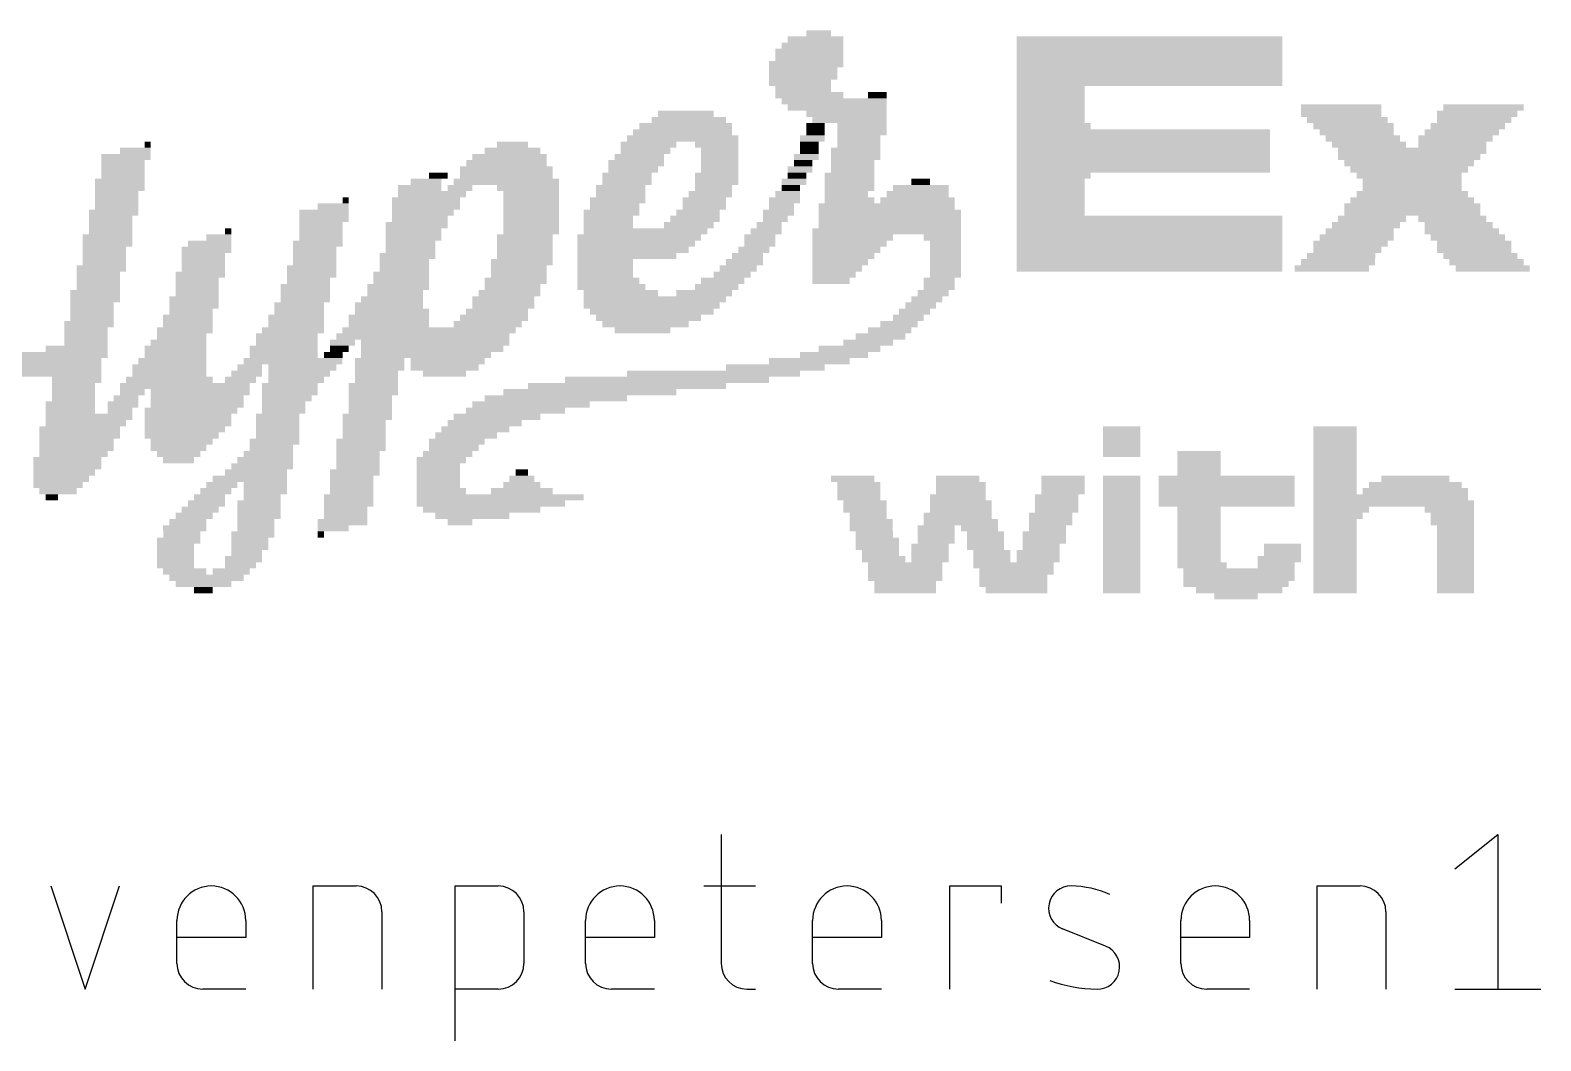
# Model space of a CAD drawing. Extents: x 0 to 102, y 0 to 103.
# Drawn here: x 75.12 to 86.53, y 12.84 to 20.47 of the extents above; entities that cross this region are included whole.
import ezdxf

# ---------------------------------------------------------------- set-up
doc = ezdxf.new("R2010")
doc.units = 0
doc.layers.add('21', color=253, linetype='CONTINUOUS')

# ---------------------------------------------------------------- blocks, each defined once
blk = doc.blocks.new('RECT')
blk.add_solid([(-0.5, -0.5), (0.5, -0.5), (-0.5, 0.5), (0.5, 0.5)])

msp = doc.modelspace()

# ---------------------------------------------------------------- linework, layer by layer
at = {"layer": '21'}
for p, q in [((80.3352, 14.3955), (80.3352, 13.4218)), ((85.876, 14.1358), (86.2005, 14.3955)), ((86.2005, 14.3955), (86.2005, 13.2271)), ((75.2729, 14.006), (75.5325, 13.2271)), ((75.5325, 13.2271), (75.7922, 14.006)), ((77.2541, 13.2271), (77.2541, 14.006)), ((77.2541, 14.006), (77.5786, 14.006)), ((78.3268, 12.8376), (78.3268, 14.006)), ((78.3268, 14.006), (78.6513, 14.006)), ((80.2053, 14.006), (80.5948, 14.006)), ((82.0613, 13.2271), (82.0613, 14.006)), ((82.0613, 14.006), (82.4508, 14.006)), ((82.4508, 14.006), (82.4508, 13.8762)), ((84.836, 13.2271), (84.836, 14.006)), ((84.836, 14.006), (85.1605, 14.006)), ((77.7734, 13.8113), (77.7734, 13.2271)), ((78.846, 13.8113), (78.846, 13.4218)), ((85.3552, 13.8113), (85.3552, 13.2271)), ((76.2254, 13.4218), (76.2254, 13.7463)), ((76.7447, 13.7463), (76.7447, 13.6165)), ((79.3115, 13.4218), (79.3115, 13.7463)), ((79.8308, 13.7463), (79.8308, 13.6165)), ((81.026, 13.4218), (81.026, 13.7463)), ((81.5453, 13.7463), (81.5453, 13.6165)), ((83.8073, 13.4218), (83.8073, 13.7463)), ((84.3265, 13.7463), (84.3265, 13.6165)), ((76.7447, 13.6165), (76.2254, 13.6165)), ((79.8308, 13.6165), (79.3115, 13.6165)), ((81.5453, 13.6165), (81.026, 13.6165)), ((83.2386, 13.5516), (82.914, 13.6814)), ((84.3265, 13.6165), (83.8073, 13.6165)), ((76.7447, 13.2271), (76.4201, 13.2271)), ((78.6513, 13.2271), (78.3268, 13.2271)), ((79.8308, 13.2271), (79.5062, 13.2271)), ((80.5299, 13.2271), (80.5948, 13.2271)), ((81.5453, 13.2271), (81.2207, 13.2271)), ((84.3265, 13.2271), (84.002, 13.2271)), ((85.876, 13.2271), (86.5251, 13.2271))]:
    msp.add_line(p, q, dxfattribs=at)
for centre, radius, start, end in [((76.485, 13.7463), 0.2596, 0, 180), ((77.5786, 13.8112), 0.1947, 0.0009, 90), ((78.6513, 13.8112), 0.1947, 0.0009, 90), ((79.5711, 13.7463), 0.2596, 0, 180), ((81.2856, 13.7463), 0.2596, 0, 180), ((82.9765, 13.8377), 0.1683, 89.1818, 248.1989), ((82.9684, 13.2689), 0.7371, 65.7612, 89.1819), ((84.0669, 13.7463), 0.2596, 0, 180), ((85.1605, 13.8112), 0.1947, 0.0009, 90), ((83.1761, 13.3953), 0.1683, 269.1818, 68.1989), ((76.4201, 13.4218), 0.1947, 180, 270), ((78.6513, 13.4218), 0.1947, 270, 0), ((79.5062, 13.4218), 0.1947, 180, 270), ((80.5299, 13.4218), 0.1947, 180, 270), ((81.2207, 13.4218), 0.1947, 180, 270), ((84.002, 13.4218), 0.1947, 180, 270), ((83.1894, 14.3278), 1.1008, 250.209, 269.1819)]:
    msp.add_arc(centre, radius, start, end, dxfattribs=at)

# ---------------------------------------------------------------- block references
at = {"layer": '21', "yscale": 0.0467}
for p, xscale in [((81.0713, 20.4422), 0.1868), ((81.0012, 20.3021), 0.5137), ((81.0246, 20.3488), 0.467), ((81.048, 20.3955), 0.4202), ((83.5698, 20.3955), 2.008), ((83.5698, 20.3488), 2.008), ((83.5698, 20.3021), 2.008), ((80.9779, 20.2087), 0.5604), ((81.0012, 20.2554), 0.5137), ((83.5698, 20.2554), 2.008), ((83.5698, 20.2087), 2.008), ((80.9545, 20.162), 0.5137), ((80.9545, 20.1153), 0.5137), ((80.9312, 20.0686), 0.467), ((83.5698, 20.162), 2.008), ((83.5698, 20.1153), 2.008), ((83.5698, 20.0686), 2.008), ((80.9545, 20.0219), 0.4203), ((81.0012, 19.9752), 0.5137), ((81.5149, 19.9752), 0.1401), ((82.8227, 20.0219), 0.5137), ((82.8227, 19.9752), 0.5137), ((80.0673, 19.8351), 0.4203), ((81.1881, 19.9285), 0.7939), ((81.2114, 19.8818), 0.7471), ((81.2815, 19.8351), 0.6071), ((82.8227, 19.9285), 0.5137), ((82.8227, 19.8818), 0.5137), ((82.8227, 19.8351), 0.5137), ((85.0175, 19.8818), 0.6072), ((85.0175, 19.8351), 0.6072), ((86.0449, 19.8351), 0.6072), ((86.0915, 19.8818), 0.6071), ((80.0674, 19.7417), 0.7005), ((80.0907, 19.7884), 0.5603), ((81.048, 19.7417), 0.1401), ((81.3049, 19.7884), 0.5603), ((81.3982, 19.7417), 0.3736), ((82.8227, 19.7884), 0.5137), ((82.846, 19.7417), 0.5603), ((85.0641, 19.7884), 0.6071), ((85.1109, 19.7417), 0.607), ((85.9748, 19.7417), 0.5604), ((86.0215, 19.7884), 0.5604), ((76.0044, 19.6016), 0.0467), ((78.7597, 19.6016), 0.2335), ((79.7871, 19.6016), 0.4203), ((80.044, 19.6483), 0.8405), ((80.044, 19.695), 0.7473), ((80.3008, 19.6016), 0.3269), ((81.0247, 19.6483), 0.1867), ((81.0013, 19.6016), 0.14), ((81.048, 19.695), 0.1401), ((81.3982, 19.695), 0.3736), ((81.3749, 19.6483), 0.327), ((81.3749, 19.6016), 0.327), ((83.5232, 19.695), 1.9147), ((83.5232, 19.6483), 1.9147), ((83.5232, 19.6016), 1.9147), ((85.1342, 19.695), 0.5604), ((85.1809, 19.6483), 0.5604), ((85.2276, 19.6016), 0.5605), ((85.8814, 19.6483), 0.5604), ((85.8581, 19.6016), 0.5137), ((85.9282, 19.695), 0.5604), ((75.8409, 19.5082), 0.3736), ((75.911, 19.5549), 0.2334), ((78.7363, 19.5082), 0.5604), ((78.7597, 19.5549), 0.4203), ((79.7171, 19.5082), 0.3737), ((79.7637, 19.5549), 0.3736), ((80.3241, 19.5549), 0.2802), ((80.3241, 19.5082), 0.2802), ((80.9779, 19.5082), 0.1868), ((81.0013, 19.5549), 0.14), ((81.3516, 19.5549), 0.3737), ((81.3516, 19.5082), 0.3737), ((83.5232, 19.5549), 1.9147), ((83.5232, 19.5082), 1.9147), ((85.5546, 19.5549), 1.1207), ((85.5312, 19.5082), 1.074), ((75.8175, 19.4615), 0.3269), ((75.8175, 19.4148), 0.3269), ((78.713, 19.4148), 0.7005), ((78.713, 19.4615), 0.6071), ((79.6937, 19.4615), 0.4204), ((79.6703, 19.4148), 0.3736), ((80.3241, 19.4615), 0.2802), ((80.3241, 19.4148), 0.2802), ((80.9313, 19.4148), 0.1868), ((80.9546, 19.4615), 0.1402), ((81.3282, 19.4615), 0.327), ((81.3282, 19.4148), 0.327), ((83.5232, 19.4615), 1.9147), ((83.5232, 19.4148), 1.9147), ((85.5312, 19.4615), 0.9808), ((85.5312, 19.4148), 0.8873), ((75.7942, 19.3214), 0.3736), ((75.7942, 19.2747), 0.3736), ((75.8175, 19.3681), 0.3269), ((78.0592, 19.2747), 0.3268), ((78.1059, 19.3214), 0.2334), ((78.1993, 19.3681), 0.1401), ((78.3627, 19.2747), 0.1868), ((78.713, 19.3214), 0.794), ((78.713, 19.3681), 0.7005), ((78.8765, 19.2747), 0.4671), ((79.5769, 19.2747), 0.3736), ((79.6236, 19.3681), 0.3737), ((79.6236, 19.3214), 0.3737), ((80.3008, 19.3681), 0.3269), ((80.3008, 19.3214), 0.3269), ((80.2775, 19.2747), 0.2803), ((80.8845, 19.3214), 0.1868), ((80.8612, 19.2747), 0.1402), ((80.9079, 19.3681), 0.14), ((81.3049, 19.3681), 0.3737), ((81.3049, 19.3214), 0.3737), ((81.3049, 19.2747), 0.3737), ((81.8419, 19.2747), 0.4204), ((81.8419, 19.3214), 0.1401), ((82.846, 19.3681), 0.5603), ((82.8227, 19.3214), 0.5137), ((82.8227, 19.2747), 0.5137), ((85.5312, 19.3681), 0.7938), ((85.5545, 19.3214), 0.7472), ((85.5545, 19.2747), 0.7472), ((75.7709, 19.228), 0.3269), ((75.7709, 19.1813), 0.3269), ((77.4988, 19.1813), 0.0466), ((78.1059, 19.1813), 0.5137), ((78.1526, 19.228), 0.5136), ((78.8999, 19.228), 0.4203), ((78.8999, 19.1813), 0.4203), ((79.5536, 19.1813), 0.4203), ((79.5769, 19.228), 0.3736), ((80.2074, 19.1813), 0.3269), ((80.2541, 19.228), 0.327), ((80.8145, 19.1813), 0.2336), ((80.8379, 19.228), 0.1869), ((81.2815, 19.228), 0.3269), ((81.3049, 19.1813), 0.3737), ((81.8186, 19.1813), 0.5603), ((81.8186, 19.228), 0.4671), ((82.8227, 19.228), 0.5137), ((82.8227, 19.1813), 0.5137), ((85.5546, 19.1813), 0.9341), ((85.5546, 19.228), 0.8405), ((75.7475, 19.0879), 0.3736), ((75.7242, 19.0412), 0.327), ((75.7709, 19.1346), 0.3269), ((77.3353, 19.0879), 0.3736), ((77.3353, 19.0412), 0.3736), ((77.4053, 19.1346), 0.2335), ((78.0825, 19.0879), 0.467), ((78.1059, 19.1346), 0.5137), ((78.0592, 19.0412), 0.4203), ((78.8999, 19.1346), 0.4203), ((78.8999, 19.0879), 0.4203), ((78.8999, 19.0412), 0.4203), ((79.4836, 19.0412), 0.3735), ((79.507, 19.0879), 0.4203), ((79.5303, 19.1346), 0.3737), ((80.1373, 19.0412), 0.3737), ((80.1607, 19.0879), 0.327), ((80.2074, 19.1346), 0.3269), ((80.7678, 19.0879), 0.2335), ((80.7445, 19.0412), 0.1869), ((80.7911, 19.1346), 0.1868), ((81.585, 19.1346), 1.0274), ((81.6084, 19.0879), 1.0741), ((81.6084, 19.0412), 1.0741), ((82.8227, 19.1346), 0.5137), ((82.8227, 19.0879), 0.5137), ((83.5698, 19.0412), 2.008), ((85.2511, 19.0412), 0.5137), ((85.5545, 19.1346), 1.0274), ((85.5545, 19.0879), 1.0274), ((85.8581, 19.0412), 0.5137), ((75.7242, 18.9945), 0.327), ((75.7242, 18.9478), 0.327), ((76.6115, 18.9478), 0.0467), ((77.312, 18.9945), 0.327), ((77.312, 18.9478), 0.327), ((78.0358, 18.9945), 0.467), ((78.0125, 18.9478), 0.4203), ((78.8999, 18.9945), 0.4203), ((78.8999, 18.9478), 0.4203), ((79.4836, 18.9945), 0.3735), ((79.7638, 18.9478), 0.934), ((80.0907, 18.9945), 0.3735), ((80.6744, 18.9478), 0.2335), ((80.6977, 18.9945), 0.1868), ((81.5851, 18.9478), 1.1207), ((81.6084, 18.9945), 1.0741), ((83.5698, 18.9945), 2.008), ((83.5698, 18.9478), 2.008), ((85.1576, 18.9478), 0.5137), ((85.2043, 18.9945), 0.5137), ((85.9048, 18.9945), 0.5136), ((85.9282, 18.9478), 0.5604), ((75.7009, 18.9011), 0.3737), ((75.7009, 18.8544), 0.3737), ((75.6775, 18.8077), 0.327), ((76.448, 18.8077), 0.3736), ((76.4714, 18.8544), 0.3269), ((76.5414, 18.9011), 0.1867), ((77.2887, 18.8544), 0.3737), ((77.2653, 18.8077), 0.3269), ((77.312, 18.9011), 0.327), ((77.9892, 18.8544), 0.3737), ((77.9892, 18.8077), 0.3737), ((78.0125, 18.9011), 0.4203), ((78.8531, 18.9011), 0.4203), ((78.8531, 18.8544), 0.4203), ((78.8531, 18.8077), 0.4203), ((79.717, 18.9011), 0.934), ((79.6703, 18.8077), 0.8406), ((79.6937, 18.8544), 0.8873), ((80.581, 18.8077), 0.2335), ((80.6277, 18.9011), 0.2335), ((80.6277, 18.8544), 0.2335), ((81.3282, 18.9011), 0.607), ((81.3049, 18.8544), 0.5603), ((81.2816, 18.8077), 0.5137), ((82.0054, 18.9011), 0.2801), ((82.0286, 18.8544), 0.2335), ((82.0286, 18.8077), 0.2335), ((83.5698, 18.9011), 2.008), ((83.5698, 18.8544), 2.008), ((83.5698, 18.8077), 2.008), ((85.0876, 18.8544), 0.5603), ((85.0643, 18.8077), 0.5137), ((85.1342, 18.9011), 0.5604), ((85.9748, 18.9011), 0.5604), ((86.0215, 18.8544), 0.5604), ((86.0215, 18.8077), 0.5604), ((75.6775, 18.761), 0.327), ((75.6775, 18.7143), 0.327), ((76.4246, 18.761), 0.3269), ((76.4246, 18.7143), 0.3269), ((77.2653, 18.761), 0.3269), ((77.2653, 18.7143), 0.3269), ((77.9658, 18.761), 0.4204), ((77.9424, 18.7143), 0.3736), ((78.8298, 18.7143), 0.4669), ((78.8531, 18.761), 0.4203), ((79.4601, 18.7143), 0.4203), ((79.6236, 18.761), 0.7472), ((80.5109, 18.7143), 0.2802), ((80.5343, 18.761), 0.2334), ((81.2582, 18.761), 0.467), ((81.2348, 18.7143), 0.4202), ((82.0286, 18.761), 0.2335), ((82.0286, 18.7143), 0.2335), ((83.5698, 18.761), 2.008), ((83.5698, 18.7143), 2.008), ((84.9941, 18.7143), 0.5604), ((85.0175, 18.761), 0.5137), ((86.0683, 18.761), 0.5605), ((86.115, 18.7143), 0.5603), ((75.6542, 18.6676), 0.3737), ((75.6308, 18.6209), 0.327), ((75.6308, 18.5742), 0.327), ((76.3779, 18.5742), 0.3269), ((76.4013, 18.6209), 0.3736), ((76.4246, 18.6676), 0.3269), ((77.2186, 18.5742), 0.3269), ((77.242, 18.6676), 0.3735), ((77.242, 18.6209), 0.3735), ((77.919, 18.6209), 0.4203), ((77.919, 18.5742), 0.4203), ((77.9424, 18.6676), 0.3736), ((78.783, 18.5742), 0.467), ((78.8064, 18.6676), 0.4202), ((78.8064, 18.6209), 0.4202), ((79.4601, 18.6676), 0.4203), ((79.4601, 18.6209), 0.4203), ((79.4836, 18.5742), 0.4671), ((80.3475, 18.5742), 0.3269), ((80.4175, 18.6209), 0.2802), ((80.4643, 18.6676), 0.2801), ((81.2114, 18.6676), 0.3735), ((81.1647, 18.5742), 0.2801), ((81.1882, 18.6209), 0.3269), ((81.982, 18.5742), 0.2334), ((82.0286, 18.6676), 0.2335), ((82.0286, 18.6209), 0.2335), ((83.5698, 18.6676), 2.008), ((84.9474, 18.6676), 0.5604), ((86.1616, 18.6676), 0.5604), ((75.6075, 18.4808), 0.3737), ((75.6308, 18.5275), 0.327), ((76.3779, 18.5275), 0.3269), ((76.3779, 18.4808), 0.3269), ((77.1953, 18.5275), 0.3736), ((77.1953, 18.4808), 0.3736), ((77.8957, 18.5275), 0.467), ((77.8724, 18.4808), 0.4204), ((78.7364, 18.4808), 0.4669), ((78.7597, 18.5275), 0.4203), ((79.5069, 18.5275), 0.5137), ((79.577, 18.4808), 0.5603), ((80.2074, 18.4808), 0.4204), ((80.3008, 18.5275), 0.3269), ((81.9353, 18.4808), 0.2336), ((81.982, 18.5275), 0.2334), ((75.6075, 18.4341), 0.3737), ((75.5841, 18.3874), 0.327), ((76.3546, 18.4341), 0.3736), ((76.3546, 18.3874), 0.3736), ((77.1486, 18.3874), 0.3735), ((77.1953, 18.4341), 0.3736), ((77.8257, 18.3874), 0.5137), ((77.8491, 18.4341), 0.4671), ((78.6896, 18.4341), 0.467), ((78.6896, 18.3874), 0.467), ((79.8338, 18.4341), 1.074), ((79.8105, 18.3874), 1.0274), ((81.8419, 18.3874), 0.2335), ((81.8886, 18.4341), 0.2335), ((75.5607, 18.2473), 0.3737), ((75.5841, 18.3407), 0.327), ((75.5841, 18.294), 0.327), ((76.3079, 18.294), 0.3736), ((76.3079, 18.2473), 0.3736), ((76.3312, 18.3407), 0.3269), ((77.1252, 18.294), 0.4203), ((77.1252, 18.2473), 0.4203), ((77.1486, 18.3407), 0.3735), ((77.8257, 18.294), 0.6071), ((77.8257, 18.2473), 0.6071), ((77.8491, 18.3407), 0.5603), ((78.5729, 18.2473), 0.5137), ((78.6196, 18.294), 0.5137), ((78.6429, 18.3407), 0.467), ((79.8104, 18.3407), 0.934), ((79.7871, 18.294), 0.7939), ((79.7637, 18.2473), 0.6538), ((81.6784, 18.2473), 0.2801), ((81.7485, 18.294), 0.2336), ((81.7952, 18.3407), 0.2334), ((75.5374, 18.2006), 0.3269), ((75.5374, 18.1539), 0.3269), ((76.2846, 18.2006), 0.4203), ((76.2613, 18.1539), 0.3737), ((77.0551, 18.1539), 0.467), ((77.1018, 18.2006), 0.467), ((78.0825, 18.1539), 1.3076), ((78.1292, 18.2006), 1.3075), ((79.7404, 18.2006), 0.4203), ((81.5384, 18.1539), 0.3735), ((81.6084, 18.2006), 0.3269), ((75.374, 18.0138), 0.6537), ((75.4673, 18.0605), 0.467), ((75.5374, 18.1072), 0.3269), ((76.2146, 18.0605), 0.4671), ((76.2146, 18.0138), 0.4671), ((76.2379, 18.1072), 0.4204), ((77.0318, 18.0605), 0.5137), ((77.0318, 18.0138), 0.5137), ((77.0551, 18.1072), 0.467), ((77.4054, 18.0138), 0.1402), ((77.4755, 18.1072), 0.1868), ((77.4521, 18.0605), 0.14), ((78.1759, 18.1072), 1.1208), ((78.1526, 18.0605), 1.0742), ((78.1059, 18.0138), 0.9808), ((81.1881, 18.0138), 0.5136), ((81.3049, 18.0605), 0.4671), ((81.4449, 18.1072), 0.3736), ((75.0003, 17.9204), 1.3076), ((75.2805, 17.9671), 0.7472), ((76.1679, 17.9204), 0.5604), ((76.1912, 17.9671), 0.5138), ((76.7749, 17.9204), 0.1868), ((77.1018, 17.9671), 0.7473), ((77.1719, 17.9204), 0.5137), ((77.7557, 17.9671), 0.3735), ((77.7557, 17.9204), 0.3735), ((78.246, 17.9204), 0.5137), ((78.2694, 17.9671), 0.5603), ((80.7444, 17.9204), 0.7472), ((81.0012, 17.9671), 0.6071), ((74.977, 17.8737), 1.3543), ((75.4673, 17.827), 0.3736), ((75.444, 17.7803), 0.3269), ((76.2846, 17.7803), 0.9806), ((76.1679, 17.827), 0.6537), ((76.1679, 17.8737), 0.5604), ((76.7049, 17.827), 0.2335), ((76.7516, 17.8737), 0.2335), ((77.0785, 17.7803), 0.4203), ((77.1486, 17.8737), 0.4671), ((77.1252, 17.827), 0.4203), ((77.709, 17.7803), 0.3737), ((77.7323, 17.8737), 0.3269), ((77.7323, 17.827), 0.3269), ((78.246, 17.8737), 0.3268), ((79.6236, 17.7803), 1.4944), ((79.9271, 17.827), 1.5411), ((80.2775, 17.8737), 1.3076), ((75.444, 17.7336), 0.3269), ((75.444, 17.6869), 0.3269), ((75.841, 17.6869), 0.1867), ((75.8877, 17.7336), 0.1867), ((76.3779, 17.6869), 0.7005), ((76.4013, 17.7336), 0.7472), ((77.0551, 17.6869), 0.3736), ((77.0785, 17.7336), 0.4203), ((77.709, 17.7336), 0.3737), ((77.6856, 17.6869), 0.3269), ((79.0866, 17.6869), 1.0742), ((79.3435, 17.7336), 1.3075), ((75.4206, 17.6402), 0.3736), ((75.4206, 17.5935), 0.3736), ((75.5607, 17.5468), 0.6539), ((75.8175, 17.6402), 0.2335), ((75.7943, 17.5935), 0.1869), ((76.3312, 17.5935), 0.7005), ((76.3079, 17.5468), 0.6538), ((76.3779, 17.6402), 0.7005), ((76.9851, 17.5468), 0.3269), ((77.0318, 17.6402), 0.3269), ((77.0318, 17.5935), 0.3269), ((77.6623, 17.5468), 0.3735), ((77.6856, 17.6402), 0.3269), ((77.6856, 17.5935), 0.3269), ((78.6429, 17.5468), 0.6538), ((78.783, 17.5935), 0.7472), ((78.8997, 17.6402), 0.8873), ((75.4907, 17.4534), 0.6072), ((75.5374, 17.5001), 0.6072), ((76.3079, 17.5001), 0.6538), ((76.2846, 17.4534), 0.6071), ((76.9851, 17.5001), 0.3269), ((76.9851, 17.4534), 0.3269), ((77.6389, 17.5001), 0.3268), ((77.6389, 17.4534), 0.3268), ((78.4794, 17.4534), 0.5137), ((78.5495, 17.5001), 0.5604), ((83.3597, 17.4534), 0.2801), ((84.9708, 17.4534), 0.3269), ((75.4907, 17.4067), 0.6072), ((75.4674, 17.36), 0.5605), ((76.2612, 17.4067), 0.5604), ((76.2612, 17.36), 0.467), ((76.9617, 17.36), 0.3736), ((76.9851, 17.4067), 0.3269), ((77.6155, 17.36), 0.3736), ((77.6389, 17.4067), 0.3268), ((78.3394, 17.36), 0.4203), ((78.4095, 17.4067), 0.4669), ((83.3597, 17.4067), 0.2801), ((83.3597, 17.36), 0.2801), ((84.9708, 17.4067), 0.3269), ((84.9708, 17.36), 0.3269), ((75.3972, 17.2199), 0.5137), ((75.4674, 17.3133), 0.5605), ((75.444, 17.2666), 0.5137), ((76.2379, 17.3133), 0.4204), ((76.2379, 17.2666), 0.327), ((76.2379, 17.2199), 0.2336), ((76.8916, 17.2199), 0.4203), ((76.915, 17.2666), 0.3736), ((76.9383, 17.3133), 0.3269), ((77.6155, 17.3133), 0.3736), ((77.5922, 17.2666), 0.3269), ((77.5922, 17.2199), 0.3269), ((78.2226, 17.2199), 0.3736), ((78.2694, 17.2666), 0.3735), ((78.3161, 17.3133), 0.3737), ((83.3597, 17.3133), 0.2801), ((83.3597, 17.2666), 0.2801), ((83.9434, 17.2666), 0.3269), ((83.9434, 17.2199), 0.3269), ((84.9708, 17.3133), 0.3269), ((84.9708, 17.2666), 0.3269), ((84.9708, 17.2199), 0.3269), ((75.3972, 17.1732), 0.5137), ((75.3739, 17.1265), 0.467), ((76.8217, 17.1265), 0.4671), ((76.8683, 17.1732), 0.467), ((77.5688, 17.1265), 0.3735), ((77.5922, 17.1732), 0.3269), ((78.1993, 17.1732), 0.3269), ((78.1993, 17.1265), 0.3269), ((78.8297, 17.1265), 0.0934), ((83.9434, 17.1732), 0.3269), ((83.9434, 17.1265), 0.3269), ((84.9708, 17.1732), 0.3269), ((84.9708, 17.1265), 0.3269), ((75.3505, 17.0798), 0.4203), ((75.3272, 17.0331), 0.3736), ((75.3272, 16.9864), 0.2802), ((76.5181, 16.9864), 0.2334), ((76.5648, 17.0331), 0.2334), ((76.775, 17.0798), 0.5605), ((76.8917, 17.0331), 0.327), ((76.8917, 16.9864), 0.327), ((77.5455, 17.0798), 0.3268), ((77.5455, 17.0331), 0.3268), ((77.5455, 16.9864), 0.3268), ((78.1993, 17.0798), 0.3269), ((78.1993, 17.0331), 0.3269), ((78.2226, 16.9864), 0.3736), ((78.8298, 16.9864), 0.4669), ((78.8298, 17.0331), 0.2801), ((78.8297, 17.0798), 0.1868), ((81.3282, 17.0798), 0.327), ((81.3749, 17.0331), 0.327), ((81.3749, 16.9864), 0.327), ((82.1454, 17.0331), 0.3736), ((82.1454, 16.9864), 0.3736), ((82.1221, 17.0798), 0.3269), ((82.916, 17.0798), 0.3269), ((82.916, 17.0331), 0.3269), ((82.916, 16.9864), 0.3269), ((83.3597, 17.0798), 0.2801), ((83.3597, 17.0331), 0.2801), ((83.3597, 16.9864), 0.2801), ((84.1535, 17.0798), 1.0274), ((84.1535, 17.0331), 1.0274), ((84.1535, 16.9864), 1.0274), ((84.9708, 17.0798), 0.3269), ((84.9708, 17.0331), 0.3269), ((84.9708, 16.9864), 0.3269), ((85.5778, 16.9864), 0.7939), ((85.5778, 17.0331), 0.7005), ((85.578, 17.0798), 0.5137), ((75.2806, 16.9397), 0.0935), ((76.448, 16.893), 0.2802), ((76.4714, 16.9397), 0.2334), ((76.845, 16.893), 0.327), ((76.8684, 16.9397), 0.2803), ((77.5221, 16.9397), 0.3736), ((77.5221, 16.893), 0.3736), ((78.6663, 16.9397), 1.261), ((78.5962, 16.893), 1.1208), ((81.3749, 16.9397), 0.327), ((81.4216, 16.893), 0.3269), ((82.1221, 16.9397), 0.4203), ((82.1455, 16.893), 0.4671), ((82.8693, 16.9397), 0.3268), ((82.8693, 16.893), 0.3268), ((83.3597, 16.9397), 0.2801), ((83.3597, 16.893), 0.2801), ((84.1535, 16.9397), 1.0274), ((84.1535, 16.893), 1.0274), ((85.3911, 16.9397), 1.1674), ((85.4145, 16.893), 1.2142), ((76.308, 16.7529), 0.2803), ((76.3546, 16.7996), 0.2802), ((76.4013, 16.8463), 0.2802), ((76.845, 16.8463), 0.327), ((76.845, 16.7996), 0.327), ((76.8217, 16.7529), 0.2803), ((77.4754, 16.7529), 0.3736), ((77.4988, 16.8463), 0.3269), ((77.4988, 16.7996), 0.3269), ((78.5262, 16.8463), 0.8872), ((78.4562, 16.7996), 0.5603), ((78.3627, 16.7529), 0.1868), ((81.4216, 16.8463), 0.3269), ((81.4682, 16.7529), 0.3269), ((81.4449, 16.7996), 0.2802), ((82.1455, 16.7529), 0.5603), ((82.1222, 16.7996), 0.5137), ((82.1455, 16.8463), 0.4671), ((82.8226, 16.7996), 0.3269), ((82.8226, 16.7529), 0.3269), ((82.8693, 16.8463), 0.3268), ((83.3597, 16.8463), 0.2801), ((83.3597, 16.7996), 0.2801), ((83.3597, 16.7529), 0.2801), ((83.9434, 16.8463), 0.3269), ((83.9434, 16.7996), 0.3269), ((83.9434, 16.7529), 0.3269), ((84.9708, 16.7529), 0.3269), ((85.0175, 16.8463), 0.4202), ((84.9942, 16.7996), 0.3735), ((85.8348, 16.8463), 0.3736), ((85.8581, 16.7996), 0.327), ((85.8581, 16.7529), 0.327), ((76.2846, 16.7062), 0.327), ((76.2613, 16.6595), 0.2803), ((76.7983, 16.6595), 0.327), ((76.8217, 16.7062), 0.2803), ((77.4053, 16.7062), 0.2335), ((77.312, 16.6595), 0.0467), ((81.4682, 16.7062), 0.3269), ((81.4917, 16.6595), 0.2801), ((81.9586, 16.7062), 0.2802), ((81.9586, 16.6595), 0.2802), ((82.2855, 16.7062), 0.2802), ((82.3323, 16.6595), 0.2801), ((82.7759, 16.6595), 0.3269), ((82.7992, 16.7062), 0.2802), ((83.3597, 16.7062), 0.2801), ((83.3597, 16.6595), 0.2801), ((83.9434, 16.7062), 0.3269), ((83.9434, 16.6595), 0.3269), ((84.9708, 16.7062), 0.3269), ((84.9708, 16.6595), 0.3269), ((85.8815, 16.7062), 0.2803), ((85.8815, 16.6595), 0.2803), ((76.2379, 16.6128), 0.327), ((76.2146, 16.5661), 0.2803), ((76.2146, 16.5194), 0.2803), ((76.7749, 16.6128), 0.2802), ((76.7749, 16.5661), 0.2802), ((76.7516, 16.5194), 0.2335), ((81.5151, 16.6128), 0.3269), ((81.5151, 16.5661), 0.3269), ((81.5384, 16.5194), 0.2803), ((81.912, 16.5661), 0.2803), ((81.912, 16.5194), 0.2803), ((81.9586, 16.6128), 0.2802), ((82.3323, 16.6128), 0.2801), ((82.3323, 16.5661), 0.2801), ((82.3789, 16.5194), 0.2802), ((82.7293, 16.5194), 0.3269), ((82.7525, 16.5661), 0.2803), ((82.7759, 16.6128), 0.3269), ((83.3597, 16.6128), 0.2801), ((83.3597, 16.5661), 0.2801), ((83.3597, 16.5194), 0.2801), ((83.9434, 16.6128), 0.3269), ((83.9434, 16.5661), 0.3269), ((83.9434, 16.5194), 0.3269), ((84.5739, 16.5661), 0.2801), ((84.5739, 16.5194), 0.2801), ((84.9708, 16.6128), 0.3269), ((84.9708, 16.5661), 0.3269), ((84.9708, 16.5194), 0.3269), ((85.8815, 16.6128), 0.2803), ((85.8815, 16.5661), 0.2803), ((85.8815, 16.5194), 0.2803), ((76.2146, 16.4727), 0.2803), ((76.2146, 16.426), 0.2803), ((76.7282, 16.4727), 0.2802), ((76.7049, 16.426), 0.2335), ((81.5617, 16.4727), 0.3269), ((81.7251, 16.426), 0.5604), ((81.912, 16.4727), 0.2803), ((82.5423, 16.426), 0.6071), ((82.3789, 16.4727), 0.2802), ((82.7293, 16.4727), 0.3269), ((83.3597, 16.4727), 0.2801), ((83.3597, 16.426), 0.2801), ((83.9434, 16.4727), 0.3269), ((83.9668, 16.426), 0.3735), ((84.5504, 16.4727), 0.3269), ((84.5271, 16.426), 0.2802), ((84.9708, 16.4727), 0.3269), ((84.9708, 16.426), 0.3269), ((85.8815, 16.4727), 0.2803), ((85.8815, 16.426), 0.2803), ((76.2846, 16.3793), 0.327), ((76.448, 16.3326), 0.5604), ((76.6348, 16.3793), 0.2802), ((81.7251, 16.3793), 0.5604), ((81.7251, 16.3326), 0.5604), ((82.5423, 16.3326), 0.5137), ((82.5657, 16.3793), 0.5604), ((83.3597, 16.3793), 0.2801), ((83.3597, 16.3326), 0.2801), ((84.2469, 16.3793), 0.8406), ((84.2469, 16.3326), 0.8406), ((84.9708, 16.3793), 0.3269), ((84.9708, 16.3326), 0.3269), ((85.8815, 16.3793), 0.2803), ((85.8815, 16.3326), 0.2803), ((76.4246, 16.2859), 0.4203), ((76.4247, 16.2392), 0.14), ((81.7251, 16.2859), 0.4669), ((81.7251, 16.2392), 0.4669), ((82.5423, 16.2859), 0.5137), ((82.5657, 16.2392), 0.467), ((83.3597, 16.2859), 0.2801), ((83.3597, 16.2392), 0.2801), ((84.2236, 16.2859), 0.794), ((84.2469, 16.2392), 0.6537), ((84.2236, 16.1925), 0.3269), ((84.9708, 16.2859), 0.3269), ((84.9708, 16.2392), 0.3269), ((85.8815, 16.2859), 0.2803), ((85.8815, 16.2392), 0.2803)]:
    msp.add_blockref('RECT', p, dxfattribs=dict(at, xscale=xscale))

doc.saveas('drawing.dxf')
